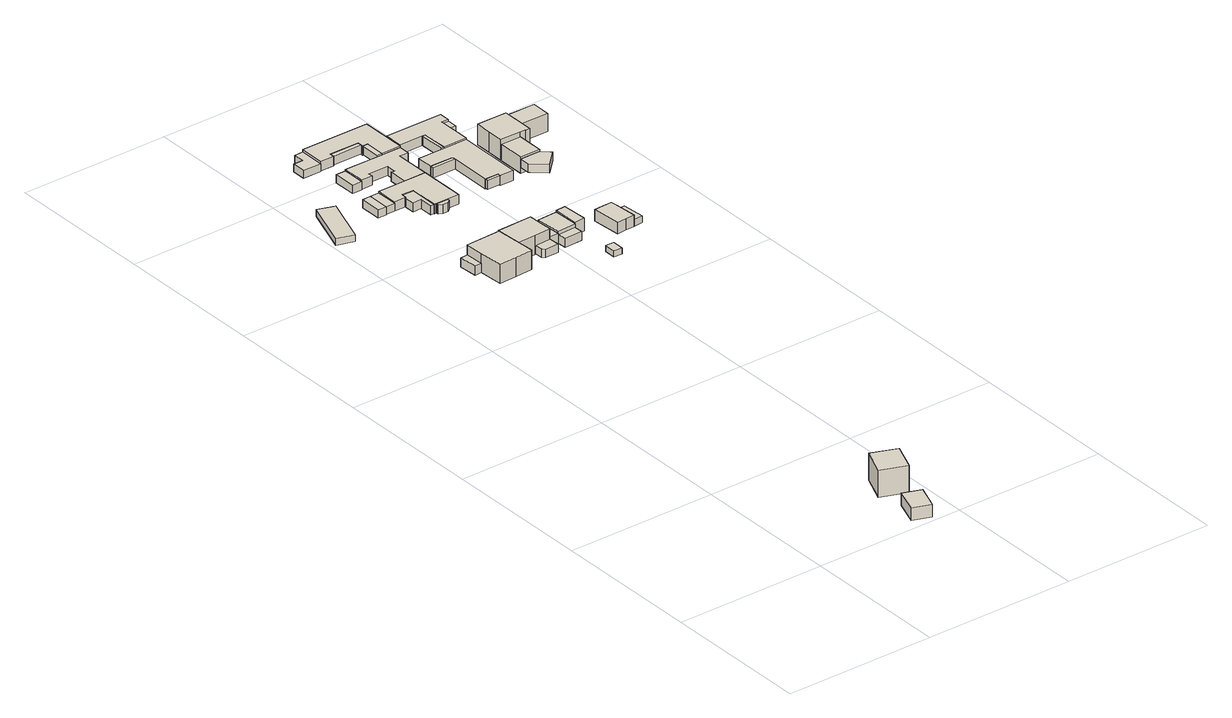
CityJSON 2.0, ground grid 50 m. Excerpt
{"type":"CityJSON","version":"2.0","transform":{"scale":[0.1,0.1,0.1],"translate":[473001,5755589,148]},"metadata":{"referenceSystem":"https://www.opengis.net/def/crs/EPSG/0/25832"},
"CityObjects":{
"building1":{"type":"Building","attributes":{"Gemeindeschluessel":"05711000","BezugspunktDach":"2000","function":"31001_9998","measuredHeight":4.98},"address":[{"country":"Germany","locality":"Bielefeld","thoroughfareNumber":"12","thoroughfareName":"Hessenweg"}],"geometry":[{"type":"Solid","lod":"1","boundaries":[[[[0,1,2,3]],[[4,5,6,7]],[[4,7,3,2]],[[5,4,2,1]],[[6,5,1,0]],[[7,6,0,3]]]]}]},
"building2":{"type":"Building","attributes":{"Gemeindeschluessel":"05711000","BezugspunktDach":"2000","function":"31001_1010","measuredHeight":11.75},"address":[{"country":"Germany","locality":"Bielefeld","thoroughfareNumber":"12","thoroughfareName":"Hessenweg"}],"geometry":[{"type":"Solid","lod":"1","boundaries":[[[[8,9,10,11]],[[12,13,14,15]],[[12,15,11,10]],[[13,12,10,9]],[[14,13,9,8]],[[15,14,8,11]]]]}]},
"building3":{"type":"Building","attributes":{"Gemeindeschluessel":"05711000","BezugspunktDach":"2000","function":"31001_2460","measuredHeight":2.26},"address":[{"country":"Germany","locality":"Bielefeld","thoroughfareNumber":"2","thoroughfareName":"Hessenweg"}],"geometry":[{"type":"Solid","lod":"1","boundaries":[[[[16,17,18,19]],[[20,21,22,23]],[[20,23,19,18]],[[21,20,18,17]],[[22,21,17,16]],[[23,22,16,19]]]]}]},
"building4":{"type":"Building","attributes":{"Gemeindeschluessel":"05711000","BezugspunktDach":"2000","function":"51009_1610","measuredHeight":3.6},"address":[{"country":"Germany"}],"geometry":[{"type":"Solid","lod":"1","boundaries":[[[[24,25,26,27]],[[28,29,30,31]],[[28,31,27,26]],[[29,28,26,25]],[[30,29,25,24]],[[31,30,24,27]]]]}]},
"building5":{"type":"Building","attributes":{"Gemeindeschluessel":"05711000","BezugspunktDach":"2000","function":"31001_2460","measuredHeight":2.72},"address":[{"country":"Germany","locality":"Bielefeld","thoroughfareNumber":"5","thoroughfareName":"Hessenweg"}],"geometry":[{"type":"Solid","lod":"1","boundaries":[[[[32,33,34,35]],[[36,37,38,39]],[[36,39,35,34]],[[37,36,34,33]],[[38,37,33,32]],[[39,38,32,35]]]]}]},
"building6":{"type":"Building","attributes":{"Gemeindeschluessel":"05711000","function":"31001_1010"},"address":[{"country":"Germany","locality":"Bielefeld","thoroughfareNumber":"8","thoroughfareName":"Hessenweg"}],"children":["building6-1","building6-2","building6-3"]},
"building6-1":{"type":"BuildingPart","attributes":{"BezugspunktDach":"2000","measuredHeight":8.32},"parents":["building6"],"geometry":[{"type":"Solid","lod":"1","boundaries":[[[[40,41,42,43,44,45,46,47,48]],[[49,50,51,52,53,31,30,54,55]],[[49,55,48,47]],[[50,49,47,46]],[[51,50,46,45]],[[52,51,45,44]],[[53,52,44,43]],[[31,53,43,42]],[[30,31,42,41]],[[54,30,41,40]],[[55,54,40,48]]]]}]},
"building6-2":{"type":"BuildingPart","attributes":{"BezugspunktDach":"2000","measuredHeight":8.52},"parents":["building6"],"geometry":[{"type":"Solid","lod":"1","boundaries":[[[[56,57,58,59,60,61,62,63,48,64,47]],[[65,55,66,67,68,69,70,71,72,73,49]],[[65,49,47,64]],[[55,65,64,48]],[[66,55,48,63]],[[67,66,63,62]],[[68,67,62,61]],[[69,68,61,60]],[[70,69,60,59]],[[71,70,59,58]],[[72,71,58,57]],[[73,72,57,56]],[[49,73,56,47]]]]}]},
"building6-3":{"type":"BuildingPart","attributes":{"BezugspunktDach":"2000","measuredHeight":2.74},"address":[{"country":"Germany","locality":"Bielefeld","thoroughfareNumber":"8","thoroughfareName":"Hessenweg"}],"parents":["building6"],"geometry":[{"type":"Solid","lod":"1","boundaries":[[[[74,75,76,77,78]],[[79,80,81,82,83]],[[79,83,78,77]],[[80,79,77,76]],[[81,80,76,75]],[[82,81,75,74]],[[83,82,74,78]]]]}]},
"building7":{"type":"Building","attributes":{"Gemeindeschluessel":"05711000","BezugspunktDach":"2000","function":"31001_2460","measuredHeight":2.66},"address":[{"country":"Germany","locality":"Bielefeld","thoroughfareNumber":"5","thoroughfareName":"Hessenweg"}],"geometry":[{"type":"Solid","lod":"1","boundaries":[[[[84,32,35,85]],[[86,87,88,89]],[[86,89,85,35]],[[87,86,35,32]],[[88,87,32,84]],[[89,88,84,85]]]]}]},
"building8":{"type":"Building","attributes":{"Gemeindeschluessel":"05711000","BezugspunktDach":"2000","function":"31001_9998","measuredHeight":2.52},"address":[{"country":"Germany","locality":"Bielefeld","thoroughfareNumber":"1","thoroughfareName":"Hessenweg"}],"geometry":[{"type":"Solid","lod":"1","boundaries":[[[[90,91,92,93,94,95]],[[96,97,98,99,100,101]],[[96,101,95,94]],[[97,96,94,93]],[[98,97,93,92]],[[99,98,92,91]],[[100,99,91,90]],[[101,100,90,95]]]]}]},
"building9":{"type":"Building","attributes":{"Gemeindeschluessel":"05711000","BezugspunktDach":"2000","function":"31001_2460","measuredHeight":2.69},"address":[{"country":"Germany","locality":"Bielefeld","thoroughfareNumber":"3","thoroughfareName":"Hessenweg"}],"geometry":[{"type":"Solid","lod":"1","boundaries":[[[[102,103,104,105]],[[106,107,108,109]],[[106,109,105,104]],[[107,106,104,103]],[[108,107,103,102]],[[109,108,102,105]]]]}]},
"building10":{"type":"Building","attributes":{"Gemeindeschluessel":"05711000","function":"31001_1010"},"address":[{"country":"Germany","locality":"Bielefeld","thoroughfareNumber":"5","thoroughfareName":"Hessenweg"}],"children":["building10-1","building10-2","building10-3"]},
"building10-1":{"type":"BuildingPart","attributes":{"BezugspunktDach":"2000","measuredHeight":3.08},"parents":["building10"],"geometry":[{"type":"Solid","lod":"1","boundaries":[[[[110,111,112,113,114,115,116,117,118,119,120,121,122]],[[123,124,125,126,127,128,129,130,131,89,88,132,133]],[[123,133,122,121]],[[124,123,121,120]],[[125,124,120,119]],[[126,125,119,118]],[[127,126,118,117]],[[128,127,117,116]],[[129,128,116,115]],[[130,129,115,114]],[[131,130,114,113]],[[89,131,113,112]],[[88,89,112,111]],[[132,88,111,110]],[[133,132,110,122]]]]}]},
"building10-2":{"type":"BuildingPart","attributes":{"BezugspunktDach":"2000","measuredHeight":2.97},"address":[{"country":"Germany","locality":"Bielefeld","thoroughfareNumber":"5","thoroughfareName":"Hessenweg"}],"parents":["building10"],"geometry":[{"type":"Solid","lod":"1","boundaries":[[[[120,119,134,135,136,137]],[[138,139,140,141,142,143]],[[138,143,137,136]],[[139,138,136,135]],[[140,139,135,134]],[[141,140,134,119]],[[142,141,119,120]],[[143,142,120,137]]]]}]},
"building10-3":{"type":"BuildingPart","attributes":{"BezugspunktDach":"2000","measuredHeight":3.02},"address":[{"country":"Germany","locality":"Bielefeld","thoroughfareNumber":"5","thoroughfareName":"Hessenweg"}],"parents":["building10"],"geometry":[{"type":"Solid","lod":"1","boundaries":[[[[144,145,146,147,148,149,150,151]],[[127,152,153,154,131,130,129,128]],[[127,128,151,150]],[[152,127,150,149]],[[153,152,149,148]],[[154,153,148,147]],[[131,154,147,146]],[[130,131,146,145]],[[129,130,145,144]],[[128,129,144,151]]]]}]},
"building11":{"type":"Building","attributes":{"Gemeindeschluessel":"05711000","BezugspunktDach":"2000","function":"51009_1610","measuredHeight":3.19},"address":[{"country":"Germany"}],"geometry":[{"type":"Solid","lod":"1","boundaries":[[[[155,156,157,158]],[[159,160,161,162]],[[159,162,158,157]],[[160,159,157,156]],[[161,160,156,155]],[[162,161,155,158]]]]}]},
"building12":{"type":"Building","attributes":{"Gemeindeschluessel":"05711000","BezugspunktDach":"2000","function":"31001_1010","measuredHeight":3},"address":[{"country":"Germany","locality":"Bielefeld","thoroughfareNumber":"3","thoroughfareName":"Hessenweg"}],"geometry":[{"type":"Solid","lod":"1","boundaries":[[[[163,164,165,166,167,168,169,170,171,110,122,172,173,174,175]],[[176,177,178,179,180,181,182,183,184,185,186,187,188,189,190]],[[176,190,175,174]],[[177,176,174,173]],[[178,177,173,172]],[[179,178,172,122]],[[180,179,122,110]],[[181,180,110,171]],[[182,181,171,170]],[[183,182,170,169]],[[184,183,169,168]],[[185,184,168,167]],[[186,185,167,166]],[[187,186,166,165]],[[188,187,165,164]],[[189,188,164,163]],[[190,189,163,175]]]]}]},
"building13":{"type":"Building","attributes":{"Gemeindeschluessel":"05711000","function":"31001_1010"},"address":[{"country":"Germany","locality":"Bielefeld","thoroughfareNumber":"8","thoroughfareName":"Hessenweg"}],"children":["building13-1","building13-2"]},
"building13-1":{"type":"BuildingPart","attributes":{"BezugspunktDach":"2000","measuredHeight":4.87},"parents":["building13"],"geometry":[{"type":"Solid","lod":"1","boundaries":[[[[191,192,193,194]],[[162,161,195,196]],[[162,196,194,193]],[[161,162,193,192]],[[195,161,192,191]],[[196,195,191,194]]]]}]},
"building13-2":{"type":"BuildingPart","attributes":{"BezugspunktDach":"2000","measuredHeight":3.6},"address":[{"country":"Germany","locality":"Bielefeld","thoroughfareNumber":"8","thoroughfareName":"Hessenweg"}],"parents":["building13"],"geometry":[{"type":"Solid","lod":"1","boundaries":[[[[197,198,199,200]],[[201,162,202,203]],[[201,203,200,199]],[[162,201,199,198]],[[202,162,198,197]],[[203,202,197,200]]]]}]},
"building14":{"type":"Building","attributes":{"Gemeindeschluessel":"05711000","function":"31001_1010"},"address":[{"country":"Germany","locality":"Bielefeld","thoroughfareNumber":"1","thoroughfareName":"Hessenweg"}],"children":["building14-1","building14-2","building14-3"]},
"building14-1":{"type":"BuildingPart","attributes":{"BezugspunktDach":"2000","measuredHeight":3.12},"parents":["building14"],"geometry":[{"type":"Solid","lod":"1","boundaries":[[[[204,205,206,207,208,209,210,211,212,213,214,215,216]],[[217,218,219,220,221,222,223,224,225,226,227,228,229]],[[217,229,216,215]],[[218,217,215,214]],[[219,218,214,213]],[[220,219,213,212]],[[221,220,212,211]],[[222,221,211,210]],[[223,222,210,209]],[[224,223,209,208]],[[225,224,208,207]],[[226,225,207,206]],[[227,226,206,205]],[[228,227,205,204]],[[229,228,204,216]]]]}]},
"building14-2":{"type":"BuildingPart","attributes":{"BezugspunktDach":"2000","measuredHeight":2.91},"address":[{"country":"Germany","locality":"Bielefeld","thoroughfareNumber":"1","thoroughfareName":"Hessenweg"}],"parents":["building14"],"geometry":[{"type":"Solid","lod":"1","boundaries":[[[[207,206,209,208]],[[230,231,232,233]],[[230,233,208,209]],[[231,230,209,206]],[[232,231,206,207]],[[233,232,207,208]]]]}]},
"building14-3":{"type":"BuildingPart","attributes":{"BezugspunktDach":"2000","measuredHeight":2.84},"address":[{"country":"Germany","locality":"Bielefeld","thoroughfareNumber":"1","thoroughfareName":"Hessenweg"}],"parents":["building14"],"geometry":[{"type":"Solid","lod":"1","boundaries":[[[[234,213,212,211,210]],[[235,236,237,238,239]],[[235,239,210,211]],[[236,235,211,212]],[[237,236,212,213]],[[238,237,213,234]],[[239,238,234,210]]]]}]},
"building15":{"type":"Building","attributes":{"Gemeindeschluessel":"05711000","BezugspunktDach":"2000","function":"31001_9998","measuredHeight":2.31},"address":[{"country":"Germany","locality":"Bielefeld","thoroughfareNumber":"8","thoroughfareName":"Hessenweg"}],"geometry":[{"type":"Solid","lod":"1","boundaries":[[[[240,241,242,243]],[[244,245,246,247]],[[244,247,243,242]],[[245,244,242,241]],[[246,245,241,240]],[[247,246,240,243]]]]}]},
"building16":{"type":"Building","attributes":{"Gemeindeschluessel":"05711000","BezugspunktDach":"2000","function":"51009_1610","measuredHeight":5.2},"address":[{"country":"Germany"}],"geometry":[{"type":"Solid","lod":"1","boundaries":[[[[248,249,250,251]],[[252,253,254,255]],[[252,255,251,250]],[[253,252,250,249]],[[254,253,249,248]],[[255,254,248,251]]]]}]},
"building17":{"type":"Building","attributes":{"Gemeindeschluessel":"05711000","function":"31001_1010"},"address":[{"country":"Germany","locality":"Bielefeld","thoroughfareNumber":"7","thoroughfareName":"Hessenweg"}],"children":["building17-1","building17-2","building17-3"]},
"building17-1":{"type":"BuildingPart","attributes":{"BezugspunktDach":"2000","measuredHeight":3.3},"parents":["building17"],"geometry":[{"type":"Solid","lod":"1","boundaries":[[[[256,257,258,259,260,261,262,263,264,265,266]],[[267,268,269,270,271,272,273,274,275,276,277]],[[267,277,266,265]],[[268,267,265,264]],[[269,268,264,263]],[[270,269,263,262]],[[271,270,262,261]],[[272,271,261,260]],[[273,272,260,259]],[[274,273,259,258]],[[275,274,258,257]],[[276,275,257,256]],[[277,276,256,266]]]]}]},
"building17-2":{"type":"BuildingPart","attributes":{"BezugspunktDach":"2000","measuredHeight":2.98},"address":[{"country":"Germany","locality":"Bielefeld","thoroughfareNumber":"7","thoroughfareName":"Hessenweg"}],"parents":["building17"],"geometry":[{"type":"Solid","lod":"1","boundaries":[[[[262,278,264,263]],[[279,280,281,282]],[[279,282,263,264]],[[280,279,264,278]],[[281,280,278,262]],[[282,281,262,263]]]]}]},
"building17-3":{"type":"BuildingPart","attributes":{"BezugspunktDach":"2000","measuredHeight":3.3},"address":[{"country":"Germany","locality":"Bielefeld","thoroughfareNumber":"7","thoroughfareName":"Hessenweg"}],"parents":["building17"],"geometry":[{"type":"Solid","lod":"1","boundaries":[[[[259,283,261,260]],[[271,284,273,272]],[[271,272,260,261]],[[284,271,261,283]],[[273,284,283,259]],[[272,273,259,260]]]]}]},
"building18":{"type":"Building","attributes":{"Gemeindeschluessel":"05711000","BezugspunktDach":"2000","function":"31001_2460","measuredHeight":4.59},"address":[{"country":"Germany","locality":"Bielefeld","thoroughfareNumber":"8","thoroughfareName":"Hessenweg"}],"geometry":[{"type":"Solid","lod":"1","boundaries":[[[[285,286,287,288,289,290,291]],[[292,293,294,295,296,297,298]],[[292,298,291,290]],[[293,292,290,289]],[[294,293,289,288]],[[295,294,288,287]],[[296,295,287,286]],[[297,296,286,285]],[[298,297,285,291]]]]}]},
"building19":{"type":"Building","attributes":{"Gemeindeschluessel":"05711000","BezugspunktDach":"2000","function":"31001_9998","measuredHeight":2.56},"address":[{"country":"Germany","locality":"Bielefeld","thoroughfareNumber":"8","thoroughfareName":"Hessenweg"}],"geometry":[{"type":"Solid","lod":"1","boundaries":[[[[299,300,301,302]],[[297,296,303,304]],[[297,304,302,301]],[[296,297,301,300]],[[303,296,300,299]],[[304,303,299,302]]]]}]},
"building20":{"type":"Building","attributes":{"Gemeindeschluessel":"05711000","function":"31001_1010"},"address":[{"country":"Germany","locality":"Bielefeld","thoroughfareNumber":"9","thoroughfareName":"Hessenweg"}],"children":["building20-1","building20-2"]},
"building20-1":{"type":"BuildingPart","attributes":{"BezugspunktDach":"2000","measuredHeight":3.22},"parents":["building20"],"geometry":[{"type":"Solid","lod":"1","boundaries":[[[[305,306,307,308,309,310,311,312,313,314]],[[315,316,317,318,319,320,321,322,323,324]],[[315,324,314,313]],[[316,315,313,312]],[[317,316,312,311]],[[318,317,311,310]],[[319,318,310,309]],[[320,319,309,308]],[[321,320,308,307]],[[322,321,307,306]],[[323,322,306,305]],[[324,323,305,314]]]]}]},
"building20-2":{"type":"BuildingPart","attributes":{"BezugspunktDach":"2000","measuredHeight":3.08},"address":[{"country":"Germany","locality":"Bielefeld","thoroughfareNumber":"9","thoroughfareName":"Hessenweg"}],"parents":["building20"],"geometry":[{"type":"Solid","lod":"1","boundaries":[[[[308,307,325,309]],[[326,327,328,329]],[[326,329,309,325]],[[327,326,325,307]],[[328,327,307,308]],[[329,328,308,309]]]]}]},
"building21":{"type":"Building","attributes":{"Gemeindeschluessel":"05711000","BezugspunktDach":"2000","function":"31001_2460","measuredHeight":2.77},"address":[{"country":"Germany","locality":"Bielefeld","thoroughfareNumber":"11","thoroughfareName":"Hessenweg"}],"geometry":[{"type":"Solid","lod":"1","boundaries":[[[[330,331,332,333,334]],[[335,336,337,338,339]],[[335,339,334,333]],[[336,335,333,332]],[[337,336,332,331]],[[338,337,331,330]],[[339,338,330,334]]]]}]},
"building22":{"type":"Building","attributes":{"Gemeindeschluessel":"05711000","BezugspunktDach":"2000","function":"51009_1610","measuredHeight":2.46},"address":[{"country":"Germany"}],"geometry":[{"type":"Solid","lod":"1","boundaries":[[[[340,341,342,343]],[[344,345,346,347]],[[344,347,343,342]],[[345,344,342,341]],[[346,345,341,340]],[[347,346,340,343]]]]}]},
"building23":{"type":"Building","attributes":{"Gemeindeschluessel":"05711000","function":"31001_1010"},"address":[{"country":"Germany","locality":"Bielefeld","thoroughfareNumber":"11","thoroughfareName":"Hessenweg"}],"children":["building23-1","building23-2","building23-3"]},
"building23-1":{"type":"BuildingPart","attributes":{"BezugspunktDach":"2000","measuredHeight":7.83},"parents":["building23"],"geometry":[{"type":"Solid","lod":"1","boundaries":[[[[348,349,350,351,352,353,354,355,356,357]],[[358,359,360,361,362,363,364,365,366,367]],[[358,367,357,356]],[[359,358,356,355]],[[360,359,355,354]],[[361,360,354,353]],[[362,361,353,352]],[[363,362,352,351]],[[364,363,351,350]],[[365,364,350,349]],[[366,365,349,348]],[[367,366,348,357]]]]}]},
"building23-2":{"type":"BuildingPart","attributes":{"BezugspunktDach":"2000","measuredHeight":5.34},"parents":["building23"],"geometry":[{"type":"Solid","lod":"1","boundaries":[[[[368,369,370,371]],[[372,373,362,361]],[[372,361,371,370]],[[373,372,370,369]],[[362,373,369,368]],[[361,362,368,371]]]]}]},
"building23-3":{"type":"BuildingPart","attributes":{"BezugspunktDach":"2000","measuredHeight":5.91},"parents":["building23"],"geometry":[{"type":"Solid","lod":"1","boundaries":[[[[374,375,376,377]],[[378,367,365,379]],[[378,379,377,376]],[[367,378,376,375]],[[365,367,375,374]],[[379,365,374,377]]]]}]}
},
"vertices":[
[377,106,60],[347,24,60],[407,3,60],[436,84,60],[407,3,19],[347,24,19],[377,106,19],[436,84,19],
[390,273,108],[354,182,108],[438,149,108],[474,240,108],[438,149,19],[354,182,19],[390,273,19],[474,240,19],
[63,2382,38],[8,2224,38],[64,2205,38],[118,2363,38],[64,2205,15],[8,2224,15],[63,2382,15],[118,2363,15],
[232,1907,50],[207,1905,50],[211,1844,50],[234,1846,50],[211,1844,20],[207,1905,20],[232,1907,20],[234,1846,20],
[217,2332,48],[189,2331,48],[189,2259,48],[217,2259,48],[189,2259,21],[189,2331,21],[217,2332,21],[217,2259,21],
[290,1909,83],[232,1907,83],[234,1846,83],[238,1765,83],[298,1768,83],[356,1771,83],[357,1771,83],[354,1827,83],[349,1911,83],[354,1827,20],[357,1771,20],[356,1771,20],[298,1768,20],[238,1765,20],[290,1909,20],[349,1911,20],
[415,1829,83],[469,1832,83],[470,1832,83],[470,1833,83],[468,1875,83],[467,1917,83],[467,1918,83],[349,1914,83],[351,1870,83],[351,1870,20],[349,1914,20],[467,1918,20],[467,1917,20],[468,1875,20],[470,1833,20],[470,1832,20],[469,1832,20],[415,1829,20],
[469,1832,50],[415,1829,50],[416,1802,50],[425,1793,50],[470,1795,50],[425,1793,23],[416,1802,23],[415,1829,23],[469,1832,23],[470,1795,23],
[247,2332,48],[248,2259,48],[217,2259,22],[217,2332,22],[247,2332,22],[248,2259,22],
[186,2638,50],[186,2602,50],[154,2602,50],[154,2557,50],[216,2556,50],[216,2639,50],[216,2556,25],[154,2557,25],[154,2602,25],[186,2602,25],[186,2638,25],[216,2639,25],
[215,2485,48],[215,2410,48],[248,2410,48],[248,2485,48],[248,2410,21],[215,2410,21],[215,2485,21],[248,2485,21],
[341,2332,53],[247,2332,53],[248,2259,53],[286,2259,53],[288,2259,53],[288,2277,53],[328,2276,53],[327,2180,53],[327,2178,53],[334,2178,53],[374,2178,53],[414,2178,53],[414,2332,53],[414,2178,22],[374,2178,22],[334,2178,22],[327,2178,22],[327,2180,22],[328,2276,22],[288,2277,22],[288,2259,22],[286,2259,22],[341,2332,22],[414,2332,22],
[334,2170,53],[347,2163,53],[365,2163,53],[374,2170,53],[365,2163,23],[347,2163,23],[334,2170,23],[334,2178,23],[374,2178,23],[374,2170,23],
[288,2277,52],[288,2259,52],[286,2259,52],[286,2224,52],[315,2224,52],[315,2180,52],[327,2180,52],[328,2276,52],[315,2180,22],[315,2224,22],[286,2224,22],
[496,1918,55],[467,1917,55],[470,1833,55],[501,1834,55],[470,1833,23],[467,1917,23],[496,1918,23],[501,1834,23],
[380,2484,53],[362,2484,53],[248,2485,53],[248,2410,53],[285,2410,53],[285,2425,53],[353,2425,53],[353,2393,53],[341,2393,53],[414,2426,53],[414,2448,53],[444,2448,53],[444,2484,53],[444,2448,23],[414,2448,23],[414,2426,23],[414,2332,23],[341,2332,23],[341,2393,23],[353,2393,23],[353,2425,23],[285,2425,23],[285,2410,23],[248,2410,23],[248,2485,23],[362,2484,23],[380,2484,23],[444,2484,23],
[562,1921,62],[496,1918,62],[501,1834,62],[565,1837,62],[562,1921,23],[565,1837,23],
[562,1837,52],[501,1834,52],[503,1804,52],[563,1806,52],[503,1804,23],[562,1837,23],[563,1806,23],
[216,2639,58],[216,2556,58],[261,2556,58],[261,2571,58],[361,2571,58],[361,2556,58],[362,2550,58],[377,2550,58],[380,2550,58],[380,2484,58],[444,2484,58],[444,2546,58],[444,2638,58],[444,2546,27],[444,2484,27],[380,2484,27],[380,2550,27],[377,2550,27],[362,2550,27],[361,2556,27],[361,2571,27],[261,2571,27],[261,2556,27],[216,2556,27],[216,2639,27],[444,2638,27],
[361,2556,29],[261,2556,29],[261,2571,29],[361,2571,29],
[362,2484,58],[377,2550,29],[380,2550,29],[380,2484,29],[362,2484,29],[362,2550,29],
[580,1717,42],[579,1678,42],[607,1677,42],[608,1716,42],[607,1677,22],[579,1678,22],[580,1717,22],[608,1716,22],
[595,1923,67],[562,1921,67],[565,1837,67],[599,1840,67],[565,1837,24],[562,1921,24],[595,1923,24],[599,1840,24],
[534,2398,58],[524,2398,58],[444,2398,58],[444,2344,58],[522,2344,58],[522,2332,58],[521,2193,58],[567,2193,58],[567,2182,58],[613,2182,58],[614,2398,58],[613,2182,25],[567,2182,25],[567,2193,25],[521,2193,25],[522,2332,25],[522,2344,25],[444,2344,25],[444,2398,25],[524,2398,25],[534,2398,25],[614,2398,25],
[521,2182,58],[567,2182,28],[521,2182,28],[521,2193,28],[567,2193,28],
[444,2332,58],[444,2332,25],
[725,1772,62],[720,1847,62],[718,1867,62],[687,1866,62],[656,1864,62],[663,1768,62],[694,1770,62],[663,1768,25],[656,1864,25],[687,1866,25],[718,1867,25],[720,1847,25],[725,1772,25],[694,1770,25],
[751,1849,47],[720,1847,47],[725,1772,47],[756,1774,47],[751,1849,25],[756,1774,25],
[444,2546,62],[444,2484,62],[524,2484,62],[534,2484,62],[534,2398,62],[614,2398,62],[614,2476,62],[614,2510,62],[637,2510,62],[637,2545,62],[637,2510,30],[614,2510,30],[614,2476,30],[614,2398,30],[534,2398,30],[534,2484,30],[524,2484,30],[444,2484,30],[444,2546,30],[637,2545,30],
[524,2398,62],[524,2398,31],[524,2484,31],[534,2484,31],[534,2398,31],
[738,2220,56],[670,2220,56],[670,2187,56],[715,2146,56],[765,2195,56],[715,2146,28],[670,2187,28],[670,2220,28],[738,2220,28],[765,2195,28],
[614,2510,57],[614,2476,57],[637,2476,57],[637,2510,57],[637,2476,32],[614,2476,32],[614,2510,32],[637,2510,32],
[772,2364,77],[772,2418,77],[671,2419,77],[671,2365,77],[670,2311,77],[738,2310,77],[757,2310,77],[757,2308,77],[772,2308,77],[772,2355,77],[772,2308,9],[757,2308,9],[757,2310,9],[738,2310,9],[670,2311,9],[671,2365,9],[671,2419,9],[772,2418,9],[772,2364,9],[772,2355,9],
[670,2311,62],[670,2220,62],[738,2220,62],[738,2310,62],[738,2220,9],[670,2220,9],
[772,2418,68],[772,2355,68],[872,2354,68],[873,2418,68],[872,2354,9],[873,2418,9]
]}
